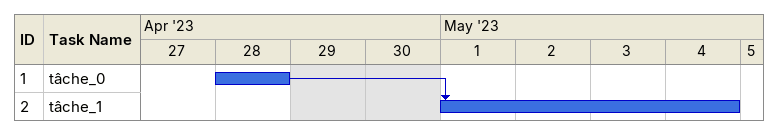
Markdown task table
| ID | Task | Start | Finish | Predecessors |
|---|---|---|---|---|
| 1 | tâche_0 | 2023-04-28 | 2023-04-28 |  |
| 2 | tâche_1 | 2023-05-01 | 2023-05-04 | 1 |
